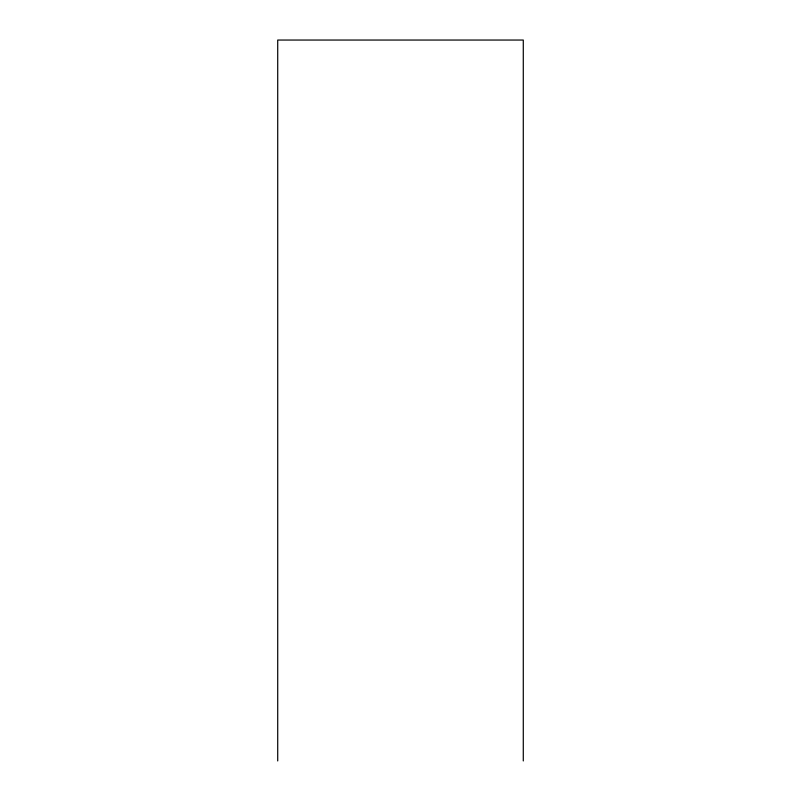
<?xml version="1.0" encoding="UTF-8"?>
<svg xmlns="http://www.w3.org/2000/svg" width="801" height="801" viewBox="0 0 801 801"><rect width="100%" height="100%" fill="white"/><g stroke="black" fill="none" stroke-linecap="round" stroke-linejoin="round"><path stroke-width="1.2" d="M523.283 760.95L523.283 40.05L277.717 40.05L277.717 760.95"/></g></svg>
